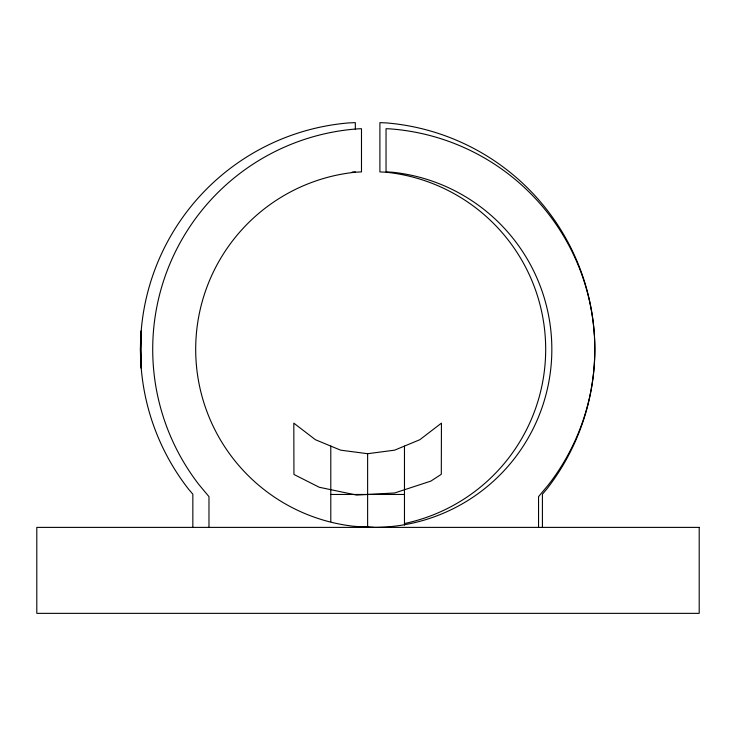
<?xml version="1.0" encoding="UTF-8"?>
<svg xmlns="http://www.w3.org/2000/svg" width="736" height="736" viewBox="0 0 736 736"><rect width="100%" height="100%" fill="white"/><g stroke="black" fill="none" stroke-linecap="round" stroke-linejoin="round"><path stroke-width="1.1" d="M367.623 453.707L394.643 450.156L419.814 439.723L441.434 423.136L441.306 474.297L430.919 481.077L394.662 492.973L356.564 495.08L319.212 487.25L293.94 474.453L293.811 423.136L315.431 439.723L340.612 450.156L367.623 453.707L367.623 527.39M352.176 172.068L355.341 171.902M330.786 494.463L404.469 494.463M355.148 526.415L373.768 527.39M141.238 368.432L140.438 349.655L141.183 330.878L141.183 367.163M542.414 527.39L542.414 494.187L546.627 489.238A227.194 227.194 0 0 0 594.504 337.493M538.55 527.39L538.55 496.634L548.403 484.84A221.048 221.048 0 0 0 389.657 128.846L386.041 128.717L386.041 171.902L392.38 172.233A178.066 178.066 0 0 1 524.777 443.688A178.066 178.066 0 0 1 222.75 443.688A178.066 178.066 0 0 1 355.148 172.233L361.486 171.902L361.486 128.717L357.871 128.846A221.048 221.048 0 0 0 199.125 484.84L208.978 496.634L208.978 527.39M404.469 446.08L404.469 525.127M355.341 129.518L355.341 122.645L348.846 122.912A227.194 227.194 0 0 0 188.628 489.238L192.841 494.187L192.841 527.39M330.786 446.08L330.786 521.714M594.384 335.285A227.194 227.194 0 0 0 386.4 122.912L379.905 122.645L379.905 171.902L386.234 172.233A178.066 178.066 0 0 1 404.644 523.498M699.2 527.39L36.8 527.39L36.8 613.355L699.2 613.355L699.2 527.39"/></g></svg>
